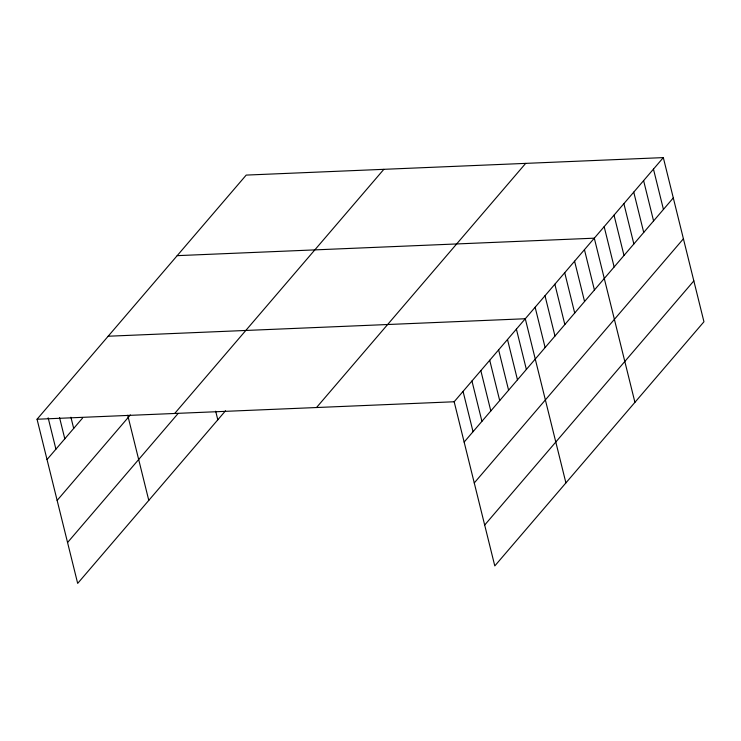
<?xml version="1.0" encoding="UTF-8"?>
<svg xmlns="http://www.w3.org/2000/svg" width="741" height="741" viewBox="0 0 741 741"><rect width="100%" height="100%" fill="white"/><g stroke="black" fill="none" stroke-linecap="round" stroke-linejoin="round"><path stroke-width="1.11" d="M225.551 410.764L77.675 583.389L37.05 419.239L246.207 175.089L663.325 157.611L703.95 321.761L494.793 565.911L454.168 401.761L663.325 157.611M47.026 459.55L82.584 418.044M57.14 500.416L130.37 414.941M174.7 413.469L383.857 169.319M67.561 542.523L178.118 413.469M316.518 407.531L525.675 163.381M464.144 442.081L673.3 197.921M474.259 482.947L683.415 238.787M484.679 525.045L693.835 280.895M177.182 255.654L594.31 238.185L634.926 402.335M108.167 336.229L525.286 318.75L565.911 482.9M37.05 419.239L454.168 401.761M653.469 169.124L663.445 209.434M643.605 180.628L653.581 220.948M633.75 192.141L643.725 232.452M623.885 203.655L633.861 243.965M614.03 215.159L624.005 255.478M604.165 226.672L614.141 266.982M584.445 249.689L594.421 290.009M574.581 261.202L584.566 301.513M564.725 272.716L574.701 313.026M554.861 284.22L564.837 324.539M545.005 295.733L554.981 336.043M535.141 307.246L545.117 347.557M516.394 329.124L526.369 369.444M507.502 339.508L517.477 379.818M498.619 349.882L508.595 390.192M489.727 360.256L499.703 400.575M480.835 370.639L490.811 410.949M471.952 381.013L481.928 421.323M463.06 391.387L473.036 431.697M215.677 411.199L217.808 419.804M127.721 415.256L148.784 500.379M70.923 417.229L73.692 428.418M59.539 417.526L64.8 438.802M48.156 417.822L55.918 449.176"/></g></svg>
